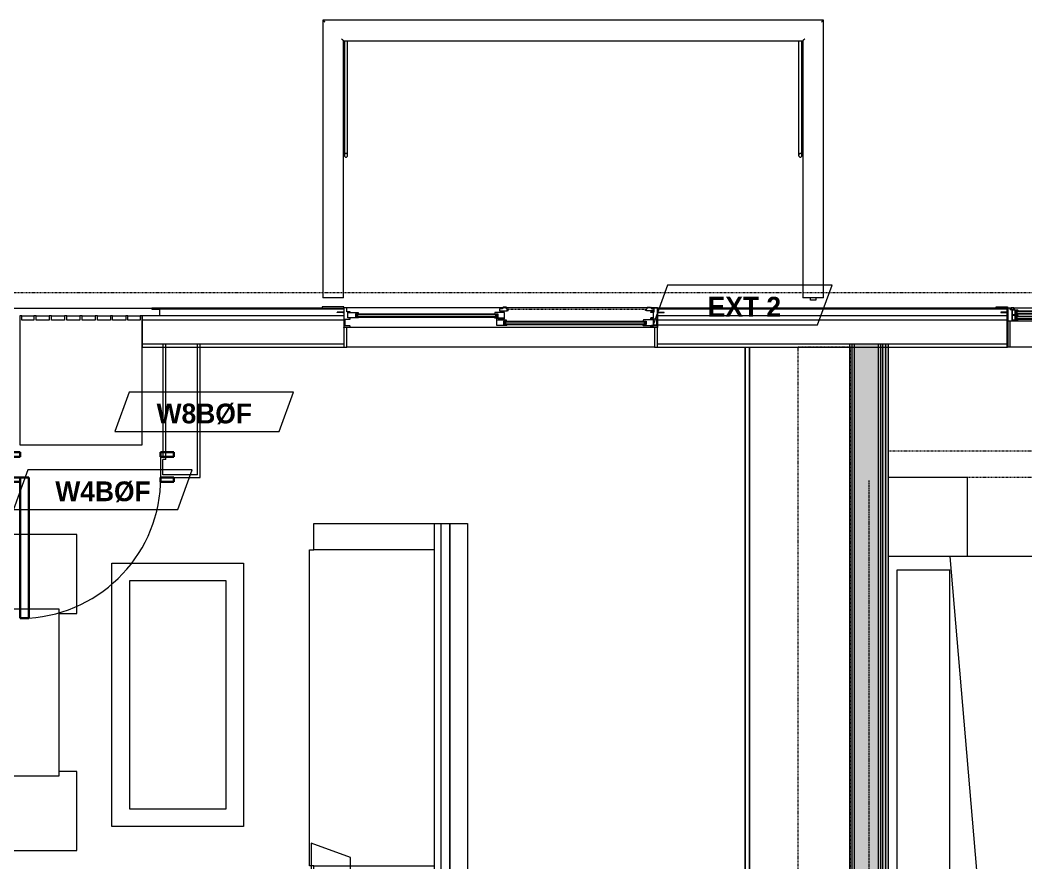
# Model space of a CAD drawing. Header units: inches. Extents: x -4010 to -1872, y 9846 to 12241.
# Drawn here: x -3128.9 to -2899.8, y 11992.2 to 12184.2 of the extents above; entities that cross this region are included whole.
import ezdxf

# ---------------------------------------------------------------- set-up
doc = ezdxf.new("R2010")
doc.units = ezdxf.units.IN
doc.header["$MEASUREMENT"] = 0
for name, pattern in [('Aligning Line 1_8__2_', [0.25, 0.125, -0.125]), ('Dash', [0.25, 0.125, -0.125]), ('Dash 3_32_', [0.1875, 0.09375, -0.09375])]:
    doc.linetypes.add(name, pattern=pattern)
for name, color, linetype, lineweight in [('0-1', 7, 'Continuous', 5), ('0-2', 7, 'Continuous', 9), ('A-DETL-1', 90, 'Dash 3_32_', 18), ('A-DETL-GENF-1', 7, 'Continuous', 9), ('A-DETL-GENF-2', 92, 'Continuous', 18), ('A-DETL-GENF-HDLN-1', 7, 'Dash', 9), ('A-DETL-GENF-HDLN-2', 1, 'Continuous', 18), ('A-DOOR', 31, 'Continuous', 18), ('A-DOOR-1', 7, 'Continuous', 9), ('A-DOOR-3', 31, 'Continuous', 9), ('A-DOOR-4', 31, 'Continuous', 30), ('A-DOOR-FRAM-1', 7, 'Continuous', 9), ('A-DOOR-FRAM-3', 31, 'Continuous', 30), ('A-FLOR-HRAL-1', 7, 'Continuous', 9), ('A-GENM-1', 7, 'Continuous', 9), ('A-GLAZ', 151, 'Continuous', 18), ('A-GLAZ-1', 10, 'Continuous', 30), ('A-GLAZ-2', 7, 'Continuous', 9), ('A-WALL', 113, 'Continuous', 18), ('A-WALL-1', 7, 'Continuous', 9), ('A-WALL-2', 250, 'Continuous', 18), ('A-WALL-3', 113, 'Continuous', 9), ('A-WALL-IDEN', 211, 'Continuous', 9), ('G-ANNO-SYMB-2', 147, 'Aligning Line 1_8__2_', 9), ('I-FURN', 30, 'Continuous', 9), ('I-FURN-HDLN', 30, 'Dash', 9), ('I-WALL-1', 21, 'Continuous', 18), ('I-WALL-2', 241, 'Continuous', 5), ('I-WALL-3', 7, 'Continuous', 9), ('I-WALL-4', 2, 'Continuous', 9), ('Q-CASE', 31, 'Continuous', 9), ('Q-CASE-HDLN', 31, 'Dash', 9), ('S-BEAM-1', 7, 'Continuous', 9)]:
    doc.layers.add(name, color=color, linetype=linetype, lineweight=lineweight)
doc.styles.add('Century Gothic_B', font='GOTHICB.TTF', dxfattribs={"height": 4.5})

# ---------------------------------------------------------------- blocks, each defined once
blk = doc.blocks.new('Door-Sliding-Marvin-2_Panel_Patio_Door-Essential - ESSPD6068 - 3rd floor-3086104-UNITS PLANS - 3RD FLOOR')
at = {"layer": 'A-DETL-GENF-1'}
for p, q in [((-32.87, 2.97), (-32.87, 2.52)), ((-32.61, 2.97), (-32.61, 2.52))]:
    blk.add_line(p, q, dxfattribs=at)
at = {"layer": 'A-DETL-GENF-2'}
for p, q in [((-37.25, 3.44), (-37.25, 3.48)), ((-35.75, 3.48), (-37.25, 3.48)), ((-35.91, 3.44), (-37.25, 3.44)), ((-35.91, 3.44), (-35.91, 3.33)), ((-35.75, 3.33), (-35.91, 3.33)), ((-35, 4.53), (-35.75, 4.53)), ((-35.75, 4.53), (-35.75, 0.06)), ((-35, 3.56), (-35, 4.53)), ((-34.25, 3.56), (-35, 3.56)), ((-34.81, 3.44), (-32.46, 3.44)), ((-34.81, 2.19), (-34.81, 3.44)), ((-34.25, 3.44), (-34.25, 3.56)), ((-32.38, 3.12), (-33.09, 3.12)), ((-33.09, 3.12), (-33.09, 2.37)), ((-33.09, 2.37), (-32.34, 2.37)), ((-32.98, 2.97), (-32.98, 3.12)), ((-32.98, 2.52), (-32.98, 2.37)), ((-32.46, 3.44), (-32.38, 3.12)), ((-32.34, 2.37), (-32.34, 2.25)), ((-35.75, 0.06), (-34.25, 0.06)), ((-35.06, 0.03), (-35.75, 0.03)), ((-35.75, 0.03), (-35.75, -4.44)), ((-35.5, 1.88), (-35.5, 0.5)), ((-35.5, 1.88), (-34.25, 1.88)), ((-35.5, 0.5), (-34.39, 0.5)), ((-35.06, -4.44), (-35.06, 0.03)), ((-32.41, 2.19), (-34.81, 2.19)), ((-34.39, 0.5), (-34.25, 0.35)), ((-34.25, 1.88), (-34.25, 2.19)), ((-34.25, 0.06), (-34.25, 0.35)), ((-32.34, 2.25), (-32.41, 2.19)), ((35.06, 0.03), (35.06, -4.44)), ((35.75, 0.03), (35.06, 0.03)), ((35.75, -4.44), (35.75, 0.03)), ((-35.75, -4.44), (-35.06, -4.44)), ((35.06, -4.44), (35.75, -4.44))]:
    blk.add_line(p, q, dxfattribs=at)
at = {"layer": 'A-DETL-GENF-HDLN-1'}
blk.add_line((1.75, 4.19), (33.01, 4.19), dxfattribs=at)
at = {"layer": 'A-DETL-GENF-HDLN-2'}
for p, q in [((0.6, 4.61), (0.34, 4.3)), ((1.35, 4.61), (0.6, 4.61)), ((1.35, 4.3), (1.35, 4.61)), ((33.41, 4.3), (33.41, 4.61)), ((33.41, 4.61), (34.16, 4.61)), ((34.16, 4.61), (34.42, 4.3)), ((-32.87, 2.97), (-32.87, 2.52)), ((-32.61, 2.97), (-32.61, 2.52)), ((-0.66, 2.37), (-1.41, 2.37)), ((-1.41, 2.37), (-1.41, 2.25)), ((-1.29, 3.44), (-1.38, 3.12)), ((-1.38, 3.12), (-0.66, 3.12)), ((0.87, 3.44), (-1.29, 3.44)), ((-1.14, 2.97), (-1.14, 2.52)), ((-0.88, 2.97), (-0.88, 2.52)), ((-0.77, 2.97), (-0.77, 3.12)), ((-0.77, 2.52), (-0.77, 2.37)), ((-0.66, 3.12), (-0.66, 2.37)), ((-0.24, 4.3), (-0.24, 3.78)), ((0.34, 4.3), (-0.24, 4.3)), ((-0.24, 3.78), (1.51, 3.78)), ((0.87, 1.97), (0.87, 3.44)), ((1.35, 4.3), (1.51, 4.3)), ((1.51, 3.94), (1.51, 4.3)), ((1.71, 3.94), (1.51, 3.94)), ((1.51, 3.9), (1.75, 3.9)), ((1.51, 3.78), (1.51, 3.9)), ((1.64, 4.08), (1.64, 4.19)), ((1.75, 4.19), (1.64, 4.19)), ((1.64, 4.08), (1.71, 4.08)), ((1.71, 4.08), (1.71, 3.94)), ((1.75, 3.9), (1.75, 4.19)), ((33.01, 4.19), (33.12, 4.19)), ((33.01, 3.9), (33.01, 4.19)), ((33.25, 3.9), (33.01, 3.9)), ((33.12, 4.08), (33.05, 4.08)), ((33.05, 4.08), (33.05, 3.94)), ((33.05, 3.94), (33.25, 3.94)), ((33.12, 4.08), (33.12, 4.19)), ((33.25, 3.94), (33.25, 4.3)), ((33.41, 4.3), (33.25, 4.3)), ((33.25, 3.78), (33.25, 3.9)), ((35, 3.78), (33.25, 3.78)), ((34.25, 3.44), (34.25, 3.56)), ((34.25, 3.56), (35, 3.56)), ((34.81, 3.44), (34.25, 3.44)), ((34.42, 4.3), (35, 4.3)), ((34.81, 2.19), (34.81, 3.44)), ((35, 4.53), (35.75, 4.53)), ((35, 3.56), (35, 4.53)), ((35.75, 4.53), (35.75, 0.06)), ((35.75, 3.48), (37.25, 3.48)), ((35.75, 3.33), (35.9, 3.33)), ((35.9, 3.44), (35.9, 3.33)), ((35.9, 3.44), (37.25, 3.44)), ((37.25, 3.44), (37.25, 3.48)), ((-1.41, 2.25), (-1.34, 2.19)), ((-1.34, 2.19), (0.87, 2.19)), ((0.24, 2.07), (-0.88, 1.97)), ((-0.88, 0.5), (-0.88, 1.97)), ((-0.88, 1.75), (1.29, 1.75)), ((1.34, 0.5), (-0.88, 0.5)), ((-0.43, 1.93), (0.43, 2.01)), ((-0.43, 1.83), (-0.43, 1.93)), ((-0.24, 1.83), (-0.43, 1.83)), ((-0.24, 1.87), (0.87, 1.97)), ((-0.24, 1.87), (-0.24, 1.95)), ((-0.24, 1.76), (-0.24, 1.83)), ((0.24, 2.18), (0.24, 2.11)), ((0.24, 2.11), (0.43, 2.11)), ((0.24, 2.07), (0.24, 1.99)), ((0.43, 2.11), (0.43, 2.01)), ((0.66, 1.44), (0.66, 0.69)), ((1.37, 1.44), (0.66, 1.44)), ((0.66, 0.69), (1.41, 0.69)), ((0.77, 1.29), (0.77, 1.44)), ((0.77, 0.83), (0.77, 0.69)), ((0.88, 1.29), (0.88, 0.83)), ((1.14, 1.29), (1.14, 0.83)), ((1.29, 1.75), (1.37, 1.44)), ((1.41, 0.56), (1.34, 0.5)), ((1.41, 0.69), (1.41, 0.56)), ((33.16, 0.69), (32.41, 0.69)), ((32.41, 0.69), (32.41, 0.56)), ((32.41, 0.56), (32.47, 0.5)), ((32.52, 1.75), (32.44, 1.44)), ((32.44, 1.44), (33.16, 1.44)), ((32.47, 0.5), (34.84, 0.5)), ((34.84, 1.75), (32.52, 1.75)), ((32.68, 1.29), (32.68, 0.83)), ((32.93, 1.29), (32.93, 0.83)), ((33.04, 1.29), (33.04, 1.44)), ((33.04, 0.83), (33.04, 0.69)), ((33.16, 1.44), (33.16, 0.69)), ((34.81, 2.19), (34.25, 2.19)), ((34.25, 1.88), (34.25, 2.19)), ((35.5, 1.88), (34.25, 1.88)), ((34.39, 0.5), (34.25, 0.35)), ((34.25, 0.06), (34.25, 0.35)), ((35.75, 0.06), (34.25, 0.06)), ((35.5, 0.5), (34.39, 0.5)), ((34.84, 0.5), (34.84, 1.75)), ((35.5, 1.88), (35.5, 0.5))]:
    blk.add_line(p, q, dxfattribs=at)
at = {"layer": 'A-DOOR'}
for p, q in [((-32.98, 3.12), (-0.77, 3.12)), ((-32.98, 2.97), (-0.77, 2.97)), ((-32.98, 2.52), (-0.77, 2.52)), ((-32.98, 2.37), (-0.77, 2.37)), ((0.77, 1.44), (33.04, 1.44)), ((0.77, 1.29), (33.04, 1.29)), ((0.77, 0.83), (33.04, 0.83)), ((0.77, 0.69), (33.04, 0.69))]:
    blk.add_line(p, q, dxfattribs=at)
at = {"layer": 'A-DOOR-1'}
for p, q in [((-35.75, 4.69), (-40.68, 4.69)), ((-40.68, 4.69), (-40.68, 4.44)), ((-35.75, 4.53), (-35.75, 4.69)), ((-40.68, 4.44), (-35.75, 4.44))]:
    blk.add_line(p, q, dxfattribs=at)
at = {"layer": 'A-DOOR-FRAM-1'}
for p, q in [((35.75, 4.53), (-35.75, 4.53)), ((-35.75, 4.53), (-35.75, 0.06)), ((35.75, 0.06), (35.75, 4.53)), ((-35.75, 0.06), (35.75, 0.06))]:
    blk.add_line(p, q, dxfattribs=at)
blk = doc.blocks.new('Perforated Panel at Magic-Pak - hvac panel - 3rd floor-2505074-UNITS PLANS - 3RD FLOOR')
at = {"layer": 'A-GLAZ-2'}
for p, q in [((-19.01, -4.37), (19.01, -4.37)), ((19.01, -4.44), (-19.01, -4.44))]:
    blk.add_line(p, q, dxfattribs=at)
blk = doc.blocks.new('V-Series_EWC4_SPVU_RFA_2015 - 2ND AND 3RD FLOOR-2226480-UNITS PLANS - 3RD FLOOR')
at = {"layer": 'A-GENM-1'}
for p, q in [((-3829.54, 11738.59), (-3858.97, 11738.59)), ((-3858.97, 11738.59), (-3858.97, 11738.15)), ((-3829.54, 11710.71), (-3829.54, 11738.59)), ((-3858.97, 11735.36), (-3858.97, 11738.15)), ((-3858.97, 11738.15), (-3857.97, 11738.15)), ((-3857.97, 11738.15), (-3857.97, 11735.36)), ((-3857.97, 11735.36), (-3858.97, 11735.36)), ((-3858.97, 11735.36), (-3858.97, 11734.86)), ((-3858.97, 11731.87), (-3858.97, 11734.86)), ((-3858.97, 11734.86), (-3857.97, 11734.86)), ((-3857.97, 11734.86), (-3857.97, 11731.87)), ((-3857.97, 11731.87), (-3858.97, 11731.87)), ((-3858.97, 11731.87), (-3858.97, 11731.37)), ((-3858.97, 11728.39), (-3858.97, 11731.37)), ((-3858.97, 11731.37), (-3857.97, 11731.37)), ((-3857.97, 11731.37), (-3857.97, 11728.39)), ((-3857.97, 11728.39), (-3858.97, 11728.39)), ((-3858.97, 11728.39), (-3858.97, 11727.89)), ((-3858.97, 11724.9), (-3858.97, 11727.89)), ((-3858.97, 11727.89), (-3857.97, 11727.89)), ((-3857.97, 11727.89), (-3857.97, 11724.9)), ((-3857.97, 11724.9), (-3858.97, 11724.9)), ((-3858.97, 11724.9), (-3858.97, 11724.4)), ((-3858.97, 11721.42), (-3858.97, 11724.4)), ((-3858.97, 11724.4), (-3857.97, 11724.4)), ((-3857.97, 11724.4), (-3857.97, 11721.42)), ((-3857.97, 11721.42), (-3858.97, 11721.42)), ((-3858.97, 11721.42), (-3858.97, 11720.92)), ((-3858.97, 11717.93), (-3858.97, 11720.92)), ((-3858.97, 11720.92), (-3857.97, 11720.92)), ((-3857.97, 11720.92), (-3857.97, 11717.93)), ((-3857.97, 11717.93), (-3858.97, 11717.93)), ((-3858.97, 11717.93), (-3858.97, 11717.43)), ((-3858.97, 11714.45), (-3858.97, 11717.43)), ((-3858.97, 11717.43), (-3857.97, 11717.43)), ((-3857.97, 11717.43), (-3857.97, 11714.45)), ((-3857.97, 11714.45), (-3858.97, 11714.45)), ((-3858.97, 11714.45), (-3858.97, 11713.95)), ((-3858.97, 11711.15), (-3858.97, 11713.95)), ((-3858.97, 11713.95), (-3857.97, 11713.95)), ((-3857.97, 11713.95), (-3857.97, 11711.15)), ((-3857.97, 11711.15), (-3858.97, 11711.15)), ((-3858.97, 11711.15), (-3858.97, 11710.71)), ((-3858.97, 11710.71), (-3829.54, 11710.71))]:
    blk.add_line(p, q, dxfattribs=at)
blk = doc.blocks.new('Railing - Baluster_01-2700443-UNITS PLANS - 3RD FLOOR')
at = {"layer": 'A-FLOR-HRAL-1'}
for p, q in [((-0.59, 1.18), (0.59, 1.18)), ((-0.59, 0.59), (-0.59, 1.18)), ((0.59, 1.18), (0.59, 0.59))]:
    blk.add_line(p, q, dxfattribs=at)
blk = doc.blocks.new('Railing - Railing-2700288-UNITS PLANS - 3RD FLOOR')
at = {"layer": 'A-FLOR-HRAL-1'}
for p, q in [((-2945.9, 12184.2), (-3059.95, 12184.2)), ((-3059.95, 12184.2), (-3059.95, 12120.95)), ((-2945.9, 12120.95), (-2945.9, 12184.2)), ((-3055.22, 12179.48), (-2950.62, 12179.48)), ((-3055.22, 12120.95), (-3055.22, 12179.48)), ((-2950.62, 12179.48), (-2950.62, 12120.95)), ((-3059.48, 12120.95), (-3059.95, 12120.95)), ((-3055.7, 12120.95), (-3059.48, 12120.95)), ((-3055.22, 12120.95), (-3055.7, 12120.95)), ((-2950.15, 12120.95), (-2950.62, 12120.95)), ((-2946.37, 12120.95), (-2950.15, 12120.95)), ((-2945.9, 12120.95), (-2946.37, 12120.95))]:
    blk.add_line(p, q, dxfattribs=at)
for points, knots in [([(-3059.95, 12184.2), (-3059.95, 12184.2), (-3059.94, 12184.19), (-3059.91, 12184.17), (-3059.89, 12184.14), (-3059.86, 12184.11), (-3059.83, 12184.08), (-3059.8, 12184.06), (-3059.76, 12184.02), (-3059.72, 12183.97), (-3059.69, 12183.94), (-3059.65, 12183.9), (-3059.58, 12183.83), (-3059.52, 12183.77), (-3059.48, 12183.73)], [0, 0, 0, 0, 0.166667, 0.25, 0.333333, 0.416667, 0.458333, 0.5, 0.583333, 0.666667, 0.708333, 0.75, 0.833333, 1, 1, 1, 1]), ([(-2945.9, 12184.2), (-2945.9, 12184.2), (-2945.91, 12184.19), (-2945.93, 12184.17), (-2945.96, 12184.14), (-2945.99, 12184.11), (-2946.02, 12184.08), (-2946.04, 12184.06), (-2946.08, 12184.02), (-2946.13, 12183.97), (-2946.16, 12183.94), (-2946.2, 12183.9), (-2946.27, 12183.83), (-2946.33, 12183.77), (-2946.37, 12183.73)], [0, 0, 0, 0, 0.166667, 0.25, 0.333333, 0.416667, 0.458333, 0.5, 0.583333, 0.666667, 0.708333, 0.75, 0.833333, 1, 1, 1, 1]), ([(-3055.7, 12179.95), (-3055.65, 12179.91), (-3055.59, 12179.85), (-3055.52, 12179.77), (-3055.47, 12179.72), (-3055.43, 12179.69), (-3055.4, 12179.65), (-3055.37, 12179.62), (-3055.34, 12179.59), (-3055.32, 12179.57), (-3055.29, 12179.54), (-3055.26, 12179.51), (-3055.23, 12179.49), (-3055.22, 12179.48), (-3055.22, 12179.48)], [0, 0, 0, 0, 0.166667, 0.25, 0.333333, 0.375, 0.416667, 0.5, 0.541667, 0.583333, 0.666667, 0.75, 0.833333, 1, 1, 1, 1]), ([(-2950.15, 12179.95), (-2950.19, 12179.91), (-2950.25, 12179.85), (-2950.33, 12179.77), (-2950.38, 12179.72), (-2950.41, 12179.69), (-2950.45, 12179.65), (-2950.48, 12179.62), (-2950.51, 12179.59), (-2950.53, 12179.57), (-2950.56, 12179.54), (-2950.59, 12179.51), (-2950.62, 12179.49), (-2950.62, 12179.48), (-2950.62, 12179.48)], [0, 0, 0, 0, 0.166667, 0.25, 0.333333, 0.375, 0.416667, 0.5, 0.541667, 0.583333, 0.666667, 0.75, 0.833333, 1, 1, 1, 1])]:
    blk.add_open_spline(points, degree=3, knots=knots, dxfattribs=at)
at = {"rotation": 180}
blk.add_blockref('Railing - Baluster_01-2700443-UNITS PLANS - 3RD FLOOR', (-2948.26, 12121.54), dxfattribs=at)
blk = doc.blocks.new('Walls 75 - Walls 1-2571530-UNITS PLANS - 3RD FLOOR')
at = {"layer": 'S-BEAM-1'}
for p, q in [((-2951.56, 12179.48), (-2951.56, 12153.38)), ((-2950.81, 12153.38), (-2950.81, 12179.48))]:
    blk.add_line(p, q, dxfattribs=at)
at = {"layer": 'S-BEAM-1', "flags": 128}
for points in [[(-2950.81, 12153.38), (-2950.82, 12153.48), (-2950.85, 12153.58), (-2950.9, 12153.67), (-2950.97, 12153.73), (-2951.05, 12153.78), (-2951.14, 12153.81), (-2951.23, 12153.81), (-2951.31, 12153.78), (-2951.4, 12153.73), (-2951.46, 12153.67), (-2951.51, 12153.58), (-2951.55, 12153.48), (-2951.56, 12153.38)], [(-2951.56, 12153.38), (-2951.55, 12153.28), (-2951.51, 12153.18), (-2951.46, 12153.09), (-2951.4, 12153.02), (-2951.31, 12152.97), (-2951.23, 12152.95), (-2951.14, 12152.95), (-2951.05, 12152.97), (-2950.97, 12153.02), (-2950.9, 12153.09), (-2950.85, 12153.18), (-2950.82, 12153.28), (-2950.81, 12153.38)]]:
    blk.add_lwpolyline(points, dxfattribs=at)
blk = doc.blocks.new('Walls 76 - Walls 1-2571549-UNITS PLANS - 3RD FLOOR')
at = {"layer": 'S-BEAM-1'}
for p, q in [((-3055.05, 12179.48), (-3055.05, 12153.38)), ((-3054.3, 12153.38), (-3054.3, 12179.48))]:
    blk.add_line(p, q, dxfattribs=at)
at = {"layer": 'S-BEAM-1', "flags": 128}
for points in [[(-3054.3, 12153.38), (-3054.31, 12153.48), (-3054.34, 12153.58), (-3054.4, 12153.67), (-3054.46, 12153.73), (-3054.54, 12153.78), (-3054.63, 12153.81), (-3054.72, 12153.81), (-3054.81, 12153.78), (-3054.89, 12153.73), (-3054.96, 12153.67), (-3055.01, 12153.58), (-3055.04, 12153.48), (-3055.05, 12153.38)], [(-3055.05, 12153.38), (-3055.04, 12153.28), (-3055.01, 12153.18), (-3054.96, 12153.09), (-3054.89, 12153.02), (-3054.81, 12152.97), (-3054.72, 12152.95), (-3054.63, 12152.95), (-3054.54, 12152.97), (-3054.46, 12153.02), (-3054.4, 12153.09), (-3054.34, 12153.18), (-3054.31, 12153.28), (-3054.3, 12153.38)]]:
    blk.add_lwpolyline(points, dxfattribs=at)
blk = doc.blocks.new('Window-Double_Hung-Marvin-Essential - ESDH3066 - 3rd floor-3033828-UNITS PLANS - 3RD FLOOR')
at = {"layer": 'A-DETL-GENF-HDLN-1'}
blk.add_line((16.1, -4.47), (-16.5, -4.47), dxfattribs=at)
at = {"layer": 'A-DETL-GENF-HDLN-2'}
for p, q in [((-17.13, 4.44), (-17.75, 4.44)), ((-17.13, -1.41), (-17.13, 4.44)), ((17.12, 4.44), (17.75, 4.44)), ((17.12, 4.44), (17.12, -1.41)), ((-16.72, -1.44), (-17.75, -1.44)), ((-17.75, -4.53), (-17.75, -1.44)), ((-16.72, -4.02), (-16.72, -1.44)), ((-16.56, -1.78), (-15.34, -1.78)), ((-16.56, -1.78), (-16.56, -2.72)), ((-15.28, -1.9), (-15.94, -1.9)), ((-15.94, -1.9), (-15.94, -2.62)), ((-15.84, -1.91), (-15.84, -2.6)), ((-15.54, -2.04), (-15.54, -2.48)), ((-15.34, -1.78), (-15.28, -1.84)), ((-15.28, -1.84), (-15.28, -1.9)), ((15.34, -1.78), (15.28, -1.84)), ((15.28, -1.84), (15.28, -1.9)), ((15.28, -1.9), (15.94, -1.9)), ((16.56, -1.78), (15.34, -1.78)), ((15.54, -2.04), (15.54, -2.48)), ((15.84, -1.91), (15.84, -2.6)), ((15.94, -1.9), (15.94, -2.62)), ((16.56, -1.78), (16.56, -2.72)), ((16.72, -4.02), (16.72, -1.44)), ((16.72, -1.44), (17.75, -1.44)), ((17.75, -4.53), (17.75, -1.44)), ((-19.25, -3.48), (-19.25, -3.44)), ((-19.25, -3.44), (-17.9, -3.44)), ((-17.75, -3.48), (-19.25, -3.48)), ((-17.9, -3.44), (-17.9, -3.33)), ((-17.9, -3.33), (-17.75, -3.33)), ((-17.75, -4.53), (-17.16, -4.53)), ((-17.08, -4.12), (-17.16, -4.53)), ((-17.08, -4.12), (-16.19, -4.12)), ((-16.85, -4.5), (-16.85, -4.12)), ((-16.3, -4.5), (-16.85, -4.5)), ((-16.38, -4.02), (-16.72, -4.02)), ((-15.34, -2.72), (-16.56, -2.72)), ((-16.56, -3), (-15.34, -3)), ((-16.56, -3), (-16.56, -3.94)), ((-15.34, -3.94), (-16.56, -3.94)), ((-16.38, -4.12), (-16.38, -4.02)), ((-16.18, -4.26), (-16.3, -4.26)), ((-16.3, -4.26), (-16.3, -4.5)), ((-16.19, -4.12), (-16.19, -4.22)), ((-16.19, -4.22), (-16.1, -4.22)), ((-16.18, -4.47), (-16.18, -4.26)), ((-16.18, -4.47), (-16.1, -4.47)), ((-16.1, -4.22), (-16.1, -4.47)), ((-15.94, -2.62), (-15.28, -2.62)), ((-15.28, -3.12), (-15.94, -3.12)), ((-15.94, -3.12), (-15.94, -3.84)), ((-15.94, -3.84), (-15.28, -3.84)), ((-15.84, -3.13), (-15.84, -3.82)), ((-15.54, -3.26), (-15.54, -3.7)), ((-15.34, -2.72), (-15.28, -2.66)), ((-15.34, -3), (-15.28, -3.06)), ((-15.34, -3.94), (-15.28, -3.88)), ((-15.28, -2.62), (-15.28, -2.66)), ((-15.28, -3.06), (-15.28, -3.12)), ((-15.28, -3.84), (-15.28, -3.88)), ((15.28, -2.62), (15.28, -2.66)), ((15.94, -2.62), (15.28, -2.62)), ((15.34, -2.72), (15.28, -2.66)), ((15.34, -3), (15.28, -3.06)), ((15.28, -3.06), (15.28, -3.12)), ((15.28, -3.12), (15.94, -3.12)), ((15.28, -3.84), (15.28, -3.88)), ((15.94, -3.84), (15.28, -3.84)), ((15.34, -3.94), (15.28, -3.88)), ((15.34, -2.72), (16.56, -2.72)), ((16.56, -3), (15.34, -3)), ((15.34, -3.94), (16.56, -3.94)), ((15.54, -3.26), (15.54, -3.7)), ((15.84, -3.13), (15.84, -3.82)), ((15.94, -3.12), (15.94, -3.84)), ((16.19, -4.22), (16.1, -4.22)), ((16.1, -4.22), (16.1, -4.47)), ((16.18, -4.47), (16.1, -4.47)), ((16.18, -4.47), (16.18, -4.26)), ((16.18, -4.26), (16.3, -4.26)), ((17.08, -4.12), (16.19, -4.12)), ((16.19, -4.12), (16.19, -4.22)), ((16.3, -4.26), (16.3, -4.5)), ((16.3, -4.5), (16.85, -4.5)), ((16.38, -4.12), (16.38, -4.02)), ((16.38, -4.02), (16.72, -4.02)), ((16.56, -3), (16.56, -3.94)), ((16.85, -4.5), (16.85, -4.12)), ((17.08, -4.12), (17.16, -4.53)), ((17.75, -4.53), (17.16, -4.53)), ((17.9, -3.33), (17.75, -3.33)), ((17.75, -3.48), (19.25, -3.48)), ((17.9, -3.44), (17.9, -3.33)), ((19.25, -3.44), (17.9, -3.44)), ((19.25, -3.48), (19.25, -3.44))]:
    blk.add_line(p, q, dxfattribs=at)
at = {"layer": 'A-GLAZ'}
for p, q in [((15.84, -1.91), (-15.84, -1.91)), ((15.84, -2.04), (-15.84, -2.04)), ((15.84, -2.48), (-15.84, -2.48)), ((15.84, -2.6), (-15.84, -2.6)), ((15.84, -3.13), (-15.84, -3.13)), ((15.84, -3.26), (-15.84, -3.26)), ((15.84, -3.7), (-15.84, -3.7)), ((15.84, -3.82), (-15.84, -3.82))]:
    blk.add_line(p, q, dxfattribs=at)
at = {"layer": 'A-GLAZ-1'}
for p, q in [((-17.75, -1.41), (-17.75, 4.44)), ((17.75, 4.44), (17.75, -1.41)), ((-17.75, -4.53), (-17.75, -1.44)), ((17.75, -1.44), (17.75, -4.53))]:
    blk.add_line(p, q, dxfattribs=at)
at = {"layer": 'A-GLAZ-2'}
for p, q in [((-17.75, 4.44), (17.75, 4.44)), ((-17.75, -1.44), (17.75, -1.44)), ((17.75, -4.53), (-17.75, -4.53)), ((17.75, -4.44), (20.27, -4.44)), ((17.75, -4.69), (17.75, -4.53)), ((20.27, -4.44), (20.27, -4.69)), ((20.27, -4.69), (17.75, -4.69))]:
    blk.add_line(p, q, dxfattribs=at)
blk = doc.blocks.new('CTR - 1st Phase - Shell_rvt-1-UNITS PLANS - 3RD FLOOR')
at = {"layer": 'A-WALL-1'}
for p, q in [((-3097.16, 12116.84), (-3101.12, 12116.84)), ((-3101.12, 12116.84), (-3101.12, 12109.71)), ((-3060.14, 12118.59), (-3098.91, 12118.59)), ((-3098.91, 12118.59), (-3098.91, 12118.34)), ((-3098.91, 12118.34), (-3097.16, 12118.34)), ((-3097.16, 12118.34), (-3097.16, 12116.84)), ((-2906.53, 12118.59), (-2983.71, 12118.59)), ((-2904.01, 12115.56), (-2904.01, 12115.59)), ((-3055.21, 12114.18), (-3055.21, 12114.21)), ((-2983.71, 12114.21), (-2983.71, 12114.18)), ((-3101.12, 12109.71), (-3055.21, 12109.71)), ((-2984.4, 12109.71), (-3054.52, 12109.71)), ((-2983.71, 12109.71), (-2904.01, 12109.71))]:
    blk.add_line(p, q, dxfattribs=at)
at = {"layer": 'A-WALL-2'}
for p, q in [((-3055.21, 12118.34), (-3097.16, 12118.34)), ((-3055.21, 12116.84), (-3097.16, 12116.84)), ((-2904.01, 12118.34), (-2983.71, 12118.34)), ((-2904.01, 12116.84), (-2983.71, 12116.84)), ((-3055.21, 12115.84), (-3101.12, 12115.84)), ((-2904.01, 12115.84), (-2983.71, 12115.84)), ((-3055.21, 12110.34), (-3101.12, 12110.34)), ((-2904.01, 12110.34), (-2983.71, 12110.34))]:
    blk.add_line(p, q, dxfattribs=at)
at = {"layer": '0-2'}
for name, p in [('Railing - Railing-2700288-UNITS PLANS - 3RD FLOOR', (0, 0)), ('Walls 76 - Walls 1-2571549-UNITS PLANS - 3RD FLOOR', (0, 0)), ('Walls 75 - Walls 1-2571530-UNITS PLANS - 3RD FLOOR', (0, 0)), ('Door-Sliding-Marvin-2_Panel_Patio_Door-Essential - ESSPD6068 - 3rd floor-3086104-UNITS PLANS - 3RD FLOOR', (-3019.46, 12114.15))]:
    blk.add_blockref(name, p, dxfattribs=at)
for name, p, rotation in [('Perforated Panel at Magic-Pak - hvac panel - 3rd floor-2505074-UNITS PLANS - 3RD FLOOR', (-3117.92, 12114.15), 180), ('V-Series_EWC4_SPVU_RFA_2015 - 2ND AND 3RD FLOOR-2226480-UNITS PLANS - 3RD FLOOR', (-14839.71, 8257.87), 269.9999999999999), ('Window-Double_Hung-Marvin-Essential - ESDH3066 - 3rd floor-3033828-UNITS PLANS - 3RD FLOOR', (-2886.26, 12114.15), 180)]:
    blk.add_blockref(name, p, dxfattribs=dict(at, rotation=rotation))
blk = doc.blocks.new('CTR - 1st Phase - Common Walls_rvt-1-UNITS PLANS - 3RD FLOOR')
at = {"layer": 'I-WALL-1'}
blk.add_hatch(color=256, dxfattribs=at).paths.add_polyline_path([(-2939.96, 11725.36), (-2939.34, 11725.36), (-2939.34, 12110.34), (-2939.96, 12110.34), (-2939.96, 11726.33)], flags=0)
at = {"layer": 'I-WALL-2'}
for points in [[(-2939.34, 11724.74), (-2938.84, 11724.74), (-2938.84, 12110.34), (-2939.34, 12110.34), (-2939.34, 11725.36)], [(-2938.84, 11724.74), (-2933.34, 11724.74), (-2933.34, 12110.34), (-2938.84, 12110.34), (-2938.84, 11725.36)], [(-2932.84, 11724.74), (-2932.84, 12110.34), (-2933.34, 12110.34), (-2933.34, 11724.74)], [(-2932.34, 11724.74), (-2932.34, 12110.34), (-2932.84, 12110.34), (-2932.84, 11724.74)], [(-2931.71, 11724.74), (-2931.71, 12110.34), (-2932.34, 12110.34), (-2932.34, 11724.74)], [(-2931.71, 11725.36), (-2931.09, 11725.36), (-2931.09, 12110.34), (-2931.71, 12110.34), (-2931.71, 11726.33)]]:
    blk.add_hatch(color=256, dxfattribs=at).paths.add_polyline_path(points, flags=0)
at = {"layer": 'A-WALL-2'}
for p, q in [((-2939.34, 11725.36), (-2939.34, 12110.34)), ((-2938.84, 11725.36), (-2938.84, 12110.34)), ((-2933.34, 11725.36), (-2933.34, 12110.34)), ((-2932.84, 11725.36), (-2932.84, 12110.34)), ((-2932.34, 11725.36), (-2932.34, 12110.34)), ((-2931.71, 11725.36), (-2931.71, 12110.34))]:
    blk.add_line(p, q, dxfattribs=at)
at = {"layer": 'I-WALL-3'}
for p, q in [((-2939.96, 12110.34), (-2939.96, 11761.49)), ((-2931.09, 12110.34), (-2939.96, 12110.34)), ((-2931.09, 11852.34), (-2931.09, 12110.34))]:
    blk.add_line(p, q, dxfattribs=at)
blk = doc.blocks.new('CTR - 1st Phase - Structure_rvt-1-UNITS PLANS - 3RD FLOOR')
at = {"layer": 'G-ANNO-SYMB-2'}
blk.add_line((-1904.06, 12122.03), (-3864.19, 12122.03), dxfattribs=at)
blk = doc.blocks.new('Entertainment_Center_14771 - Entertainment_Center_14771-3403083-UNITS PLANS - 3RD FLOOR')
at = {"layer": 'I-FURN'}
for p, q in [((-18, 10), (-36, 10)), ((-36, 10), (-36, -6)), ((-34.85, 10.03), (-35.34, 10.03)), ((-35.34, 10.03), (-35.34, 10)), ((-34.85, 10), (-34.85, 10.03)), ((-18.66, 10.03), (-19.66, 10.03)), ((-19.66, 10.03), (-19.66, 10)), ((-18.66, 10), (-18.66, 10.03)), ((-18, 6), (-18, 10)), ((36, 10), (18, 10)), ((18, 10), (18, 6)), ((18.66, 10.03), (18.66, 10)), ((19.66, 10.03), (18.66, 10.03)), ((19.66, 10), (19.66, 10.03)), ((35.34, 10.03), (34.85, 10.03)), ((34.85, 10.03), (34.85, 10)), ((35.34, 10), (35.34, 10.03)), ((36, -6), (36, 10)), ((19, 6), (-19, 6)), ((-19, 6), (-19, -6)), ((19, -6), (19, 6)), ((-36, -6), (-19, -6)), ((-36, -6.12), (-36, -6)), ((-36, -6), (-19, -6)), ((-19, -6.12), (-36, -6.12)), ((-19, -6), (19, -6)), ((-19, -6.12), (-19, -6)), ((-19, -6), (19, -6)), ((19, -6.12), (-19, -6.12)), ((19, -6), (36, -6)), ((19, -6), (19, -6.12)), ((19, -6), (36, -6)), ((36, -6.12), (19, -6.12)), ((36, -6.12), (36, -6))]:
    blk.add_line(p, q, dxfattribs=at)
blk = doc.blocks.new('Couch-Both_Arms-Generic - 1-1372852-UNITS PLANS - 3RD FLOOR')
at = {"layer": 'I-FURN'}
for p, q in [((-36, 18.5), (36, 18.5)), ((-36, 17.5), (-36, 18.5)), ((36, 18.5), (36, 17.5)), ((-42, 17.5), (-36, 17.5)), ((-42, -10), (-42, 17.5)), ((-36, 17.5), (-36, -10)), ((36, 17.5), (42, 17.5)), ((36, -10), (36, 17.5)), ((42, 17.5), (42, -10)), ((-42, -10), (42, -10)), ((-42, -13.5), (-42, -10)), ((42, -10), (42, -13.5)), ((-42, -11.5), (42, -11.5)), ((-42, -13.5), (42, -13.5)), ((-42, -17.5), (-42, -13.5)), ((42, -13.5), (-42, -13.5)), ((42, -13.5), (42, -17.5)), ((42, -17.5), (-42, -17.5))]:
    blk.add_line(p, q, dxfattribs=at)
blk = doc.blocks.new('Table-Coffee - one-1372853-UNITS PLANS - 3RD FLOOR')
at = {"layer": 'I-FURN'}
for p, q in [((-29.28, 11.25), (30.72, 11.25)), ((-29.28, -18.75), (-29.28, 11.25)), ((30.72, 11.25), (30.72, -18.75)), ((26.72, 7.25), (-25.28, 7.25)), ((-25.28, 7.25), (-25.28, -14.75)), ((26.72, -14.75), (26.72, 7.25)), ((-25.28, -14.75), (26.72, -14.75)), ((30.72, -18.75), (-29.28, -18.75))]:
    blk.add_line(p, q, dxfattribs=at)
blk = doc.blocks.new('SWING - SINGLE - FLUSH - 32_ x 80_ - MAGIC PAK DOOR - ACOUSTICAL SEAL-3931467-UNITS PLANS - 3RD FLOOR')
at = {"layer": 'A-DOOR-3'}
blk.add_arc((16, 2.37), 32.07, 93.5759, 180, dxfattribs=at)
at = {"layer": 'A-DOOR-4'}
for p, q in [((14, 2.37), (14, 34.38)), ((16, 34.38), (14, 34.38)), ((16, 2.37), (16, 34.38)), ((16, 2.37), (14, 2.37))]:
    blk.add_line(p, q, dxfattribs=at)
at = {"layer": 'A-DOOR-FRAM-3'}
for p, q in [((-16, 3.37), (-19, 3.37)), ((-19, 3.37), (-19, 2.37)), ((-19, 2.37), (-16, 2.37)), ((-16, 2.37), (-16, 3.37)), ((19, 3.37), (16, 3.37)), ((16, 3.37), (16, 2.37)), ((16, 2.37), (19, 2.37)), ((19, 2.37), (19, 3.37)), ((-16, -2.38), (-19, -2.38)), ((-19, -2.38), (-19, -3.38)), ((-19, -3.38), (-16, -3.38)), ((-16, -3.38), (-16, -2.38)), ((19, -2.38), (16, -2.38)), ((16, -2.38), (16, -3.38)), ((16, -3.38), (19, -3.38)), ((19, -3.38), (19, -2.38))]:
    blk.add_line(p, q, dxfattribs=at)
blk = doc.blocks.new('OD_CW_Base Cabinet - OD_CW_Base Cabinet-V49-UNITS PLANS - 3RD FLOOR')
at = {"layer": 'Q-CASE'}
for p, q in [((0.74, 1), (191.34, 1)), ((191.34, 1), (0.74, 1)), ((0.74, 0), (191.34, 0)), ((191.34, 0), (0.74, 0))]:
    blk.add_line(p, q, dxfattribs=at)
blk = doc.blocks.new('OD_CW_Upper Cabinet - OD_CW_Upper Cabinet-3856838-UNITS PLANS - 3RD FLOOR')
at = {"layer": 'Q-CASE-HDLN'}
for p, q in [((191.34, 24), (0.74, 24)), ((0.74, 24), (0.74, 12)), ((191.34, 12), (191.34, 24)), ((0.74, 12), (191.34, 12))]:
    blk.add_line(p, q, dxfattribs=at)
blk = doc.blocks.new('Bed-Standard - King 78_ x 80_-V74-UNITS PLANS - 3RD FLOOR')
at = {"layer": 'I-FURN'}
for p, q in [((-28.31, 38.2), (-28.31, -41.8)), ((49.69, -41.8), (49.69, 38.2)), ((-25.31, 36.2), (-25.31, 24.2)), ((-25.31, 36.2), (46.69, 36.2)), ((46.69, 36.2), (46.69, 24.2)), ((49.69, 24.2), (-28.31, 17.63)), ((-25.31, 24.2), (46.69, 24.2)), ((-28.31, -41.8), (49.69, -41.8))]:
    blk.add_line(p, q, dxfattribs=at)
at = {"layer": 'I-FURN-HDLN'}
for p, q in [((-64.31, 38.2), (-64.31, -77.8)), ((67.69, -24.98), (67.69, 38.2)), ((73.69, -24.98), (73.69, 38.2)), ((73.69, -64.11), (73.69, -29.73)), ((67.69, -62.92), (67.69, -30.92)), ((73.69, -77.8), (73.69, -72.61)), ((-64.31, -77.8), (67.69, -77.8)), ((72.44, -77.8), (73.69, -77.8))]:
    blk.add_line(p, q, dxfattribs=at)
blk = doc.blocks.new('Table-Night Stand - 18_ x 18_ x 24_-V21-UNITS PLANS - 3RD FLOOR')
at = {"layer": 'I-FURN'}
for p, q in [((18.15, 0), (18.15, 18)), ((0.15, 0), (18.15, 0))]:
    blk.add_line(p, q, dxfattribs=at)
blk = doc.blocks.new('Wall Tag - Arch Wall-3956453-UNITS PLANS - 3RD FLOOR')
at = {"layer": 'A-WALL-IDEN'}
for p, q in [((-0.3561, 0.0937), (-0.4244, -0.0937)), ((0.4244, 0.0937), (-0.3561, 0.0937)), ((0.3561, -0.0937), (0.4244, 0.0937)), ((-0.4244, -0.0937), (0.3561, -0.0937))]:
    blk.add_line(p, q, dxfattribs=at)

msp = doc.modelspace()

# ---------------------------------------------------------------- linework, layer by layer
at = {"layer": 'A-DETL-1'}
msp.add_line((-2935.52374, 11725.3644), (-2935.52374, 12079.3644), dxfattribs=at)
at = {"layer": 'A-WALL'}
for p, q in [((-3095.74874, 12084.0894), (-3095.74874, 12110.3394)), ((-3088.49874, 12080.5894), (-3088.49874, 12110.3394)), ((-3095.74874, 12084.0894), (-3096.37374, 12084.0894)), ((-3088.49874, 12080.5894), (-3096.37374, 12080.5894))]:
    msp.add_line(p, q, dxfattribs=at)
at = {"layer": 'A-WALL-3'}
for p, q in [((-3096.37374, 12084.7144), (-3096.93624, 12084.7144)), ((-3096.93624, 12084.7144), (-3096.93624, 12079.9644)), ((-3096.37374, 12080.5894), (-3096.37374, 12084.0894)), ((-3096.93624, 12079.9644), (-3096.37374, 12079.9644))]:
    msp.add_line(p, q, dxfattribs=at)
at = {"layer": 'I-WALL-4'}
for p, q in [((-3096.37374, 12110.3394), (-3096.37374, 12084.7144)), ((-3087.87374, 12110.3394), (-3096.37374, 12110.3394)), ((-3087.87374, 12079.9644), (-3087.87374, 12110.3394)), ((-3096.37374, 12079.9644), (-3087.87374, 12079.9644))]:
    msp.add_line(p, q, dxfattribs=at)

# ---------------------------------------------------------------- block references
at = {"layer": '0-1'}
for name in ['CTR - 1st Phase - Common Walls_rvt-1-UNITS PLANS - 3RD FLOOR', 'CTR - 1st Phase - Shell_rvt-1-UNITS PLANS - 3RD FLOOR', 'CTR - 1st Phase - Structure_rvt-1-UNITS PLANS - 3RD FLOOR']:
    msp.add_blockref(name, (0, 0), dxfattribs=at)
at = {"layer": 'A-DOOR-3', "rotation": 180}
msp.add_blockref('SWING - SINGLE - FLUSH - 32_ x 80_ - MAGIC PAK DOOR - ACOUSTICAL SEAL-3931467-UNITS PLANS - 3RD FLOOR', (-3112.93624, 12082.3394), dxfattribs=at)
at = {"layer": 'A-WALL-IDEN', "xscale": 47.99999999999997, "yscale": 47.99999999999997, "zscale": 47.99999999999997}
for p in [(-2964.32374, 12119.27892), (-3086.99671, 12094.94506), (-3110.07315, 12077.21237)]:
    msp.add_blockref('Wall Tag - Arch Wall-3956453-UNITS PLANS - 3RD FLOOR', p, dxfattribs=at)
at = {"layer": 'A-WALL-IDEN', "xscale": 47.99999999999997, "yscale": 47.99999999999997, "zscale": 47.99999999999997, "rotation": 89.99999999999991}
msp.add_blockref('Wall Tag - Arch Wall-3956453-UNITS PLANS - 3RD FLOOR', (-3058.14356, 11976.31426), dxfattribs=at)
at = {"layer": 'I-FURN'}
for name, p, rotation in [('Bed-Standard - King 78_ x 80_-V74-UNITS PLANS - 3RD FLOOR', (-2892.88132, 12012.27128), 89.99999999997145), ('Table-Night Stand - 18_ x 18_ x 24_-V21-UNITS PLANS - 3RD FLOOR', (-2913.08624, 12061.81281), 89.99999999997145), ('Couch-Both_Arms-Generic - 1-1372852-UNITS PLANS - 3RD FLOOR', (-3044.49874, 12027.4642), 90.00000000002031), ('Entertainment_Center_14771 - Entertainment_Center_14771-3403083-UNITS PLANS - 3RD FLOOR', (-3125.99874, 12030.97447), 270.0000000000263), ('Table-Coffee - one-1372853-UNITS PLANS - 3RD FLOOR', (-3089.25027, 12031.18333), 270.0000000000165)]:
    msp.add_blockref(name, p, dxfattribs=dict(at, rotation=rotation))
at = {"layer": 'Q-CASE'}
for name, rotation in [('OD_CW_Base Cabinet - OD_CW_Base Cabinet-V49-UNITS PLANS - 3RD FLOOR', 269.9999999999955), ('OD_CW_Upper Cabinet - OD_CW_Upper Cabinet-3856838-UNITS PLANS - 3RD FLOOR', 270.0000000000159)]:
    msp.add_blockref(name, (-2963.77374, 12110.4521), dxfattribs=dict(at, rotation=rotation))

# ---------------------------------------------------------------- texts
at = {"layer": 'A-WALL-IDEN', "char_height": 4.5, "attachment_point": 1, "style": 'Century Gothic_B'}
for s, insert, width in [('EXT 2', (-2972.27518, 12121.15022), 19.089), ('W8BØF', (-3097.82059, 12096.81636), 26.058), ('W4BØF', (-3120.89703, 12079.08367), 26.058)]:
    msp.add_mtext(s, dxfattribs=dict(at, insert=insert, width=width))

doc.saveas('drawing.dxf')
